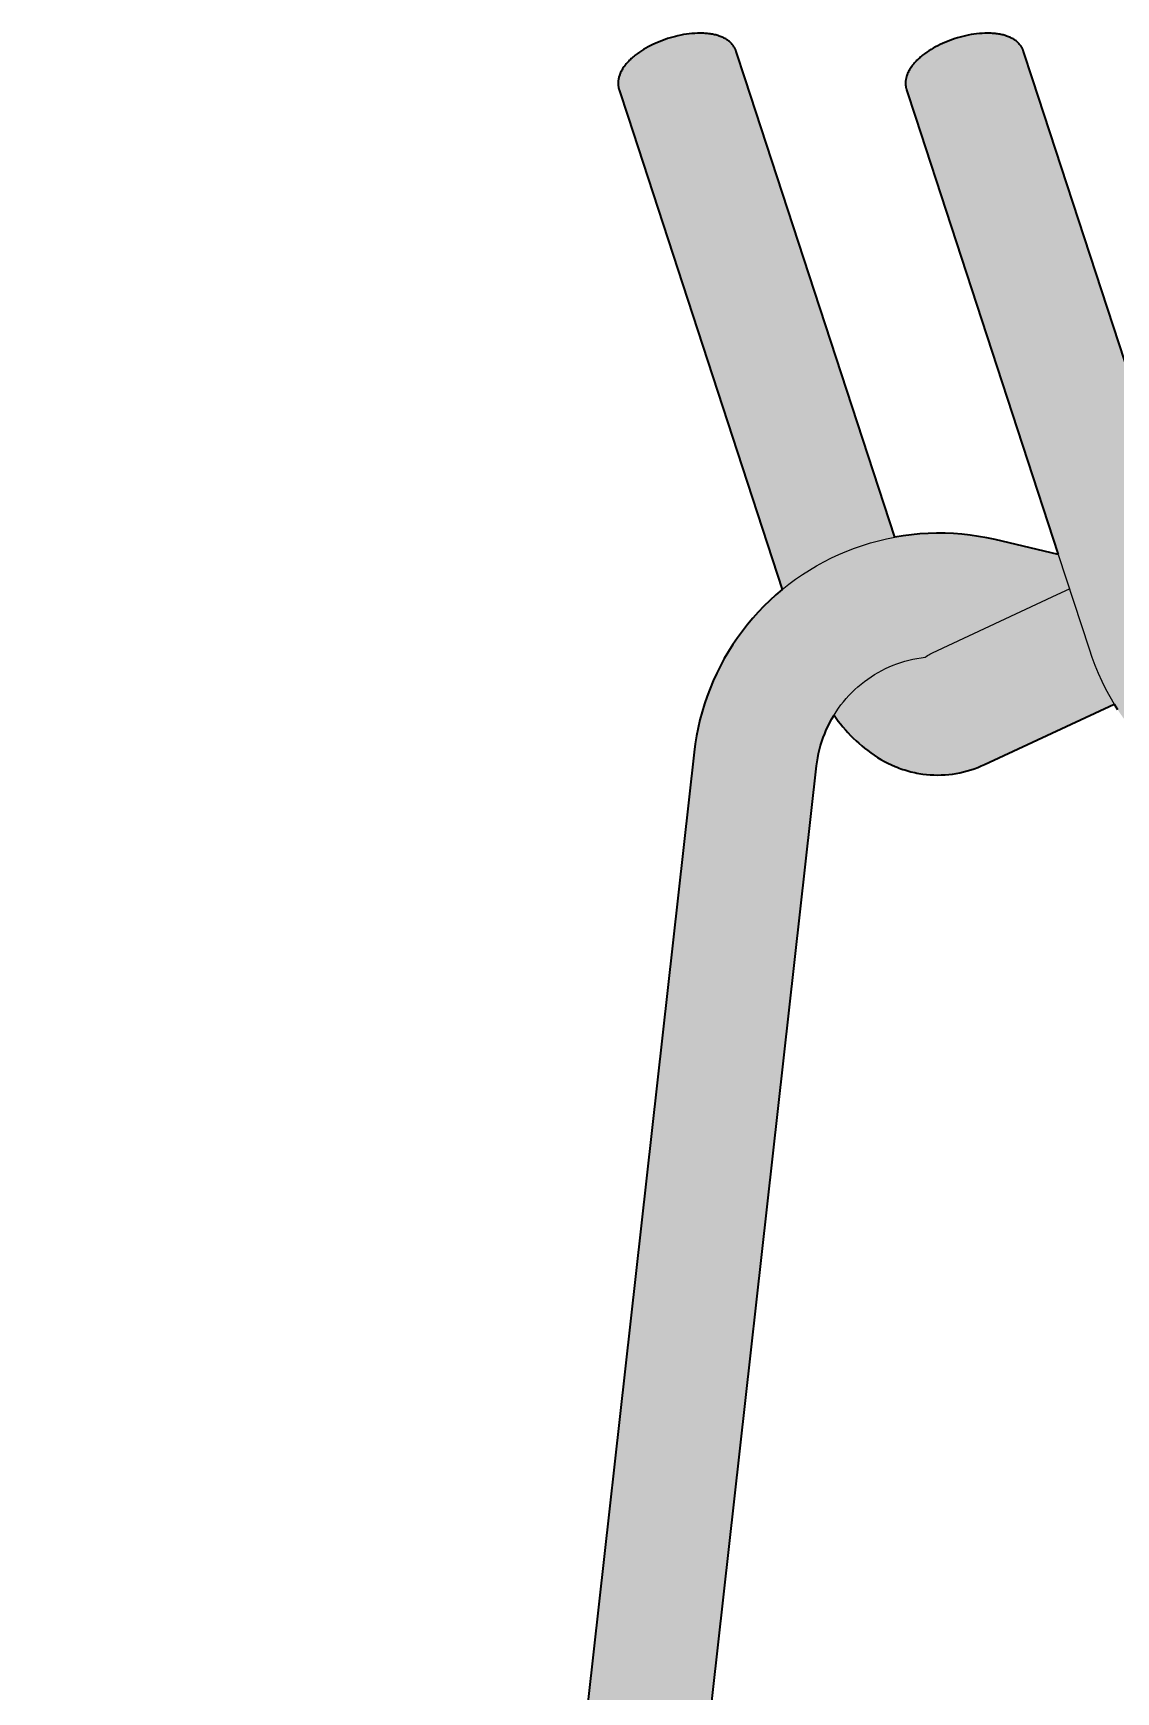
# Model space of a CAD drawing. Header units: millimetres. Extents: x 0 to 1655, y -942 to 1616.
# Drawn here: x 1075.6 to 1339.1, y 1211.6 to 1615.5 of the extents above; entities that cross this region are included whole.
import ezdxf

# ---------------------------------------------------------------- set-up
doc = ezdxf.new("R2010")
doc.units = ezdxf.units.MM
doc.layers.add('Blocks', color=7, linetype='Continuous')
doc.layers.add('Blocks$Fill', color=7, linetype='Continuous', true_color=0xffffff)
doc.layers.add('Blocks$Inner', color=7, linetype='Continuous', lineweight=25, true_color=0x007f00)
doc.layers.add('Blocks$Outline', color=7, linetype='Continuous', lineweight=35, true_color=0xff3f3f)

# ---------------------------------------------------------------- blocks, each defined once
blk = doc.blocks.new('Knit Coat Rack Front')
at = {"layer": 'Blocks$Fill'}
blk.add_hatch(color=256, dxfattribs=at).paths.add_polyline_path([(91.66, 2.02), (91.66, 1.95), (91.66, 1.88), (91.67, 1.81), (91.68, 1.74), (91.69, 1.67), (91.7, 1.61), (91.71, 1.54), (91.73, 1.47), (91.75, 1.41), (91.77, 1.34), (91.8, 1.28), (91.82, 1.21), (91.85, 1.15), (91.88, 1.09), (91.91, 1.03), (91.95, 0.97), (91.98, 0.91), (92.02, 0.86), (92.06, 0.8), (92.1, 0.75), (92.15, 0.69), (92.19, 0.64), (92.24, 0.59), (92.29, 0.54), (92.34, 0.5), (92.39, 0.45), (92.45, 0.41), (92.5, 0.37), (92.56, 0.33), (92.62, 0.29), (92.68, 0.26), (92.74, 0.23), (92.8, 0.2), (92.86, 0.17), (92.92, 0.14), (92.99, 0.12), (93.05, 0.09), (93.12, 0.07), (93.18, 0.06), (93.25, 0.04), (93.32, 0.03), (93.39, 0.02), (93.45, 0.01), (93.52, 0), (93.59, 0), (93.66, 0), (119.82, 0), (119.89, 0), (119.96, 0), (120.03, 0.01), (120.1, 0.02), (120.17, 0.03), (120.24, 0.04), (120.3, 0.06), (120.37, 0.08), (120.44, 0.1), (120.5, 0.12), (120.57, 0.14), (120.63, 0.17), (120.7, 0.2), (120.76, 0.23), (120.82, 0.27), (120.88, 0.3), (120.94, 0.34), (120.99, 0.38), (121.05, 0.42), (121.1, 0.46), (121.16, 0.51), (121.21, 0.56), (121.26, 0.61), (121.3, 0.66), (121.35, 0.71), (121.39, 0.76), (121.44, 0.82), (121.48, 0.87), (121.51, 0.93), (121.55, 0.99), (121.58, 1.05), (121.62, 1.11), (121.65, 1.18), (121.67, 1.24), (121.7, 1.31), (121.72, 1.37), (121.74, 1.44), (121.76, 1.5), (121.78, 1.57), (121.79, 1.64), (121.8, 1.71), (121.81, 1.78), (122.73, 10), (282.38, 1437.11), (282.51, 1438.11), (282.67, 1439.11), (282.87, 1440.1), (283.1, 1441.09), (283.36, 1442.06), (283.66, 1443.03), (283.99, 1443.99), (284.35, 1444.93), (284.74, 1445.87), (285.16, 1446.78), (285.62, 1447.69), (286.1, 1448.58), (286.62, 1449.45), (287.14, 1448.72), (287.67, 1448.01), (288.22, 1447.31), (288.78, 1446.63), (289.39, 1445.92), (290.02, 1445.22), (290.65, 1444.54), (291.31, 1443.88), (291.98, 1443.23), (292.66, 1442.61), (293.36, 1442), (294.07, 1441.41), (294.83, 1440.82), (295.61, 1440.25), (296.4, 1439.7), (297.21, 1439.18), (298.04, 1438.68), (298.88, 1438.21), (299.74, 1437.77), (300.61, 1437.36), (301.52, 1436.96), (301.98, 1436.77), (302.45, 1436.59), (302.91, 1436.42), (303.39, 1436.26), (303.86, 1436.11), (304.34, 1435.96), (304.81, 1435.83), (305.3, 1435.7), (305.78, 1435.58), (306.27, 1435.47), (306.76, 1435.37), (307.25, 1435.28), (307.74, 1435.2), (308.24, 1435.12), (309.13, 1435.02), (310.03, 1434.94), (310.93, 1434.89), (311.83, 1434.88), (312.74, 1434.89), (313.65, 1434.94), (314.56, 1435.02), (315.47, 1435.13), (316.37, 1435.27), (317.26, 1435.44), (318.15, 1435.64), (319.03, 1435.87), (319.9, 1436.13), (320.77, 1436.42), (321.62, 1436.74), (322.46, 1437.09), (323.29, 1437.46), (354.8, 1452.17), (355.67, 1450.8), (356.57, 1449.47), (357.1, 1448.74), (357.64, 1448.02), (358.19, 1447.32), (358.76, 1446.63), (359.37, 1445.92), (359.99, 1445.22), (360.63, 1444.54), (361.28, 1443.88), (361.95, 1443.23), (362.63, 1442.61), (363.33, 1442), (364.04, 1441.41), (364.8, 1440.82), (365.58, 1440.25), (366.38, 1439.7), (367.19, 1439.18), (368.01, 1438.68), (368.85, 1438.21), (369.71, 1437.77), (370.58, 1437.36), (371.49, 1436.96), (371.96, 1436.77), (372.42, 1436.59), (372.89, 1436.42), (373.36, 1436.26), (373.83, 1436.11), (374.31, 1435.96), (374.79, 1435.83), (375.27, 1435.7), (375.75, 1435.58), (376.24, 1435.47), (376.73, 1435.37), (377.22, 1435.28), (377.72, 1435.2), (378.21, 1435.12), (379.11, 1435.02), (380.01, 1434.94), (380.91, 1434.89), (381.81, 1434.88), (382.59, 1434.89), (383.36, 1434.92), (384.14, 1434.98), (384.91, 1435.06), (385.68, 1435.16), (386.45, 1435.29), (466.18, 10), (466.63, 1.89), (466.63, 1.82), (466.64, 1.75), (466.65, 1.68), (466.66, 1.62), (466.68, 1.55), (466.69, 1.48), (466.71, 1.41), (466.73, 1.35), (466.76, 1.28), (466.78, 1.22), (466.81, 1.16), (466.84, 1.1), (466.87, 1.04), (466.91, 0.98), (466.94, 0.92), (466.98, 0.86), (467.02, 0.8), (467.07, 0.75), (467.11, 0.7), (467.15, 0.64), (467.2, 0.59), (467.25, 0.55), (467.3, 0.5), (467.35, 0.46), (467.41, 0.41), (467.46, 0.37), (467.52, 0.33), (467.58, 0.3), (467.64, 0.26), (467.7, 0.23), (467.76, 0.2), (467.82, 0.17), (467.89, 0.14), (467.95, 0.12), (468.02, 0.1), (468.08, 0.08), (468.15, 0.06), (468.22, 0.04), (468.28, 0.03), (468.35, 0.02), (468.42, 0.01), (468.49, 0), (468.56, 0), (468.63, 0), (488.19, 0), (494.67, 0), (494.74, 0), (494.8, 0), (494.87, 0.01), (494.94, 0.02), (495.01, 0.03), (495.08, 0.04), (495.15, 0.06), (495.21, 0.08), (495.28, 0.1), (495.34, 0.12), (495.41, 0.14), (495.47, 0.17), (495.54, 0.2), (495.6, 0.23), (495.66, 0.26), (495.72, 0.3), (495.78, 0.34), (495.83, 0.38), (495.89, 0.42), (495.94, 0.46), (496, 0.51), (496.05, 0.55), (496.1, 0.6), (496.14, 0.65), (496.19, 0.7), (496.23, 0.76), (496.27, 0.81), (496.32, 0.87), (496.35, 0.93), (496.39, 0.98), (496.42, 1.04), (496.46, 1.11), (496.49, 1.17), (496.51, 1.23), (496.54, 1.3), (496.56, 1.36), (496.58, 1.43), (496.6, 1.49), (496.62, 1.56), (496.63, 1.63), (496.64, 1.7), (496.65, 1.77), (496.66, 1.84), (496.66, 1.9), (496.67, 1.97), (496.67, 2.04), (496.66, 2.11), (496.22, 10), (416.26, 1439.62), (416.22, 1440.3), (432.73, 1436.45), (434.67, 1436.03), (436.62, 1435.67), (438.59, 1435.38), (440.56, 1435.16), (442.54, 1435), (444.53, 1434.9), (446.51, 1434.88), (448.5, 1434.91), (450.49, 1435.02), (452.46, 1435.19), (454.44, 1435.42), (456.4, 1435.72), (536.15, 10), (536.6, 1.89), (536.61, 1.82), (536.62, 1.75), (536.63, 1.68), (536.64, 1.62), (536.65, 1.55), (536.67, 1.48), (536.69, 1.41), (536.71, 1.35), (536.73, 1.28), (536.76, 1.22), (536.79, 1.16), (536.82, 1.1), (536.85, 1.04), (536.88, 0.98), (536.92, 0.92), (536.96, 0.86), (537, 0.8), (537.04, 0.75), (537.08, 0.7), (537.13, 0.64), (537.18, 0.59), (537.23, 0.55), (537.28, 0.5), (537.33, 0.46), (537.38, 0.41), (537.44, 0.37), (537.49, 0.33), (537.55, 0.3), (537.61, 0.26), (537.67, 0.23), (537.73, 0.2), (537.8, 0.17), (537.86, 0.14), (537.92, 0.12), (537.99, 0.1), (538.06, 0.08), (538.12, 0.06), (538.19, 0.04), (538.26, 0.03), (538.33, 0.02), (538.39, 0.01), (538.46, 0), (538.53, 0), (538.6, 0), (545.08, 0), (564.64, 0), (564.71, 0), (564.78, 0), (564.85, 0.01), (564.92, 0.02), (564.99, 0.03), (565.05, 0.04), (565.12, 0.06), (565.19, 0.08), (565.25, 0.1), (565.32, 0.12), (565.38, 0.14), (565.45, 0.17), (565.51, 0.2), (565.57, 0.23), (565.63, 0.26), (565.69, 0.3), (565.75, 0.34), (565.81, 0.38), (565.86, 0.42), (565.92, 0.46), (565.97, 0.51), (566.02, 0.55), (566.07, 0.6), (566.12, 0.65), (566.16, 0.7), (566.21, 0.76), (566.25, 0.81), (566.29, 0.87), (566.33, 0.93), (566.36, 0.98), (566.4, 1.04), (566.43, 1.11), (566.46, 1.17), (566.49, 1.23), (566.51, 1.3), (566.54, 1.36), (566.56, 1.43), (566.58, 1.49), (566.59, 1.56), (566.61, 1.63), (566.62, 1.7), (566.63, 1.77), (566.63, 1.84), (566.64, 1.9), (566.64, 1.97), (566.64, 2.04), (566.64, 2.11), (566.2, 10), (486.23, 1439.62), (486, 1442.81), (485.67, 1446), (485.24, 1449.18), (486.68, 1450.44), (488.08, 1451.75), (489.44, 1453.11), (490.75, 1454.5), (492.02, 1455.94), (493.24, 1457.42), (494.41, 1458.94), (495.53, 1460.49), (496.61, 1462.08), (581.11, 1591.52), (585.49, 1598.22), (585.52, 1598.27), (585.56, 1598.33), (585.59, 1598.39), (585.62, 1598.46), (585.65, 1598.52), (585.67, 1598.58), (585.7, 1598.64), (585.72, 1598.71), (585.74, 1598.77), (585.76, 1598.84), (585.77, 1598.91), (585.78, 1598.97), (585.79, 1599.04), (585.8, 1599.11), (585.81, 1599.18), (585.81, 1599.25), (585.81, 1599.31), (585.81, 1599.38), (585.81, 1599.45), (585.8, 1599.52), (585.79, 1599.59), (585.78, 1599.65), (585.77, 1599.72), (585.75, 1599.79), (585.74, 1599.85), (585.72, 1599.92), (585.69, 1599.98), (585.67, 1600.05), (585.64, 1600.11), (585.62, 1600.17), (585.59, 1600.23), (585.55, 1600.29), (585.52, 1600.35), (585.48, 1600.41), (585.44, 1600.47), (585.4, 1600.52), (585.36, 1600.58), (585.32, 1600.63), (585.27, 1600.68), (585.22, 1600.73), (585.17, 1600.77), (585.12, 1600.82), (585.07, 1600.86), (585.02, 1600.91), (584.96, 1600.95), (584.9, 1600.98), (563.13, 1615.2), (562.92, 1615.32), (562.86, 1615.35), (562.8, 1615.37), (562.73, 1615.4), (562.67, 1615.42), (562.6, 1615.44), (562.54, 1615.46), (562.47, 1615.48), (562.4, 1615.49), (562.33, 1615.5), (562.26, 1615.51), (562.2, 1615.52), (562.13, 1615.52), (562.06, 1615.52), (561.99, 1615.52), (561.92, 1615.52), (561.85, 1615.51), (561.78, 1615.51), (561.71, 1615.5), (561.65, 1615.48), (561.58, 1615.47), (561.51, 1615.45), (561.45, 1615.43), (561.38, 1615.41), (561.32, 1615.39), (561.25, 1615.36), (561.19, 1615.33), (561.13, 1615.3), (561.07, 1615.27), (561.01, 1615.23), (560.95, 1615.2), (560.89, 1615.16), (560.83, 1615.12), (560.78, 1615.08), (560.73, 1615.03), (560.68, 1614.99), (560.63, 1614.94), (560.58, 1614.89), (560.53, 1614.84), (560.49, 1614.78), (560.44, 1614.73), (560.4, 1614.67), (560.37, 1614.62), (555.99, 1607.92), (472.97, 1480.75), (472.35, 1481.53), (471.71, 1482.3), (471.06, 1483.04), (470.4, 1483.77), (469.71, 1484.48), (469.01, 1485.17), (468.3, 1485.83), (467.57, 1486.48), (467.08, 1486.9), (466.58, 1487.3), (466.07, 1487.7), (465.55, 1488.09), (465.03, 1488.47), (464.5, 1488.83), (463.96, 1489.19), (463.42, 1489.53), (462.85, 1489.87), (462.27, 1490.2), (461.69, 1490.52), (461.1, 1490.83), (460.5, 1491.12), (459.89, 1491.4), (459.28, 1491.66), (458.66, 1491.91), (458.13, 1492.11), (457.59, 1492.31), (457.05, 1492.49), (456.5, 1492.65), (455.96, 1492.81), (455.4, 1492.96), (454.85, 1493.09), (454.29, 1493.22), (453.62, 1493.35), (452.95, 1493.46), (452.28, 1493.55), (451.61, 1493.63), (450.93, 1493.69), (450.25, 1493.74), (449.57, 1493.77), (448.89, 1493.77), (447.98, 1493.76), (447.07, 1493.71), (446.16, 1493.63), (445.26, 1493.52), (444.36, 1493.38), (443.47, 1493.21), (442.58, 1493.01), (441.7, 1492.78), (440.82, 1492.52), (439.96, 1492.23), (439.11, 1491.91), (438.26, 1491.56), (437.43, 1491.19), (428.78, 1487.15), (405.93, 1476.48), (405.06, 1477.85), (404.16, 1479.18), (403.41, 1480.2), (402.65, 1481.18), (401.87, 1482.14), (401.07, 1483.07), (400.23, 1483.97), (399.38, 1484.84), (398.5, 1485.68), (397.6, 1486.48), (397.1, 1486.9), (396.6, 1487.3), (396.09, 1487.7), (395.58, 1488.09), (395.05, 1488.47), (394.52, 1488.83), (393.99, 1489.19), (393.44, 1489.53), (392.87, 1489.87), (392.3, 1490.2), (391.71, 1490.52), (391.12, 1490.83), (390.52, 1491.12), (389.92, 1491.4), (389.31, 1491.66), (388.69, 1491.91), (388.15, 1492.11), (387.62, 1492.31), (387.08, 1492.49), (386.53, 1492.65), (385.98, 1492.81), (385.43, 1492.96), (384.87, 1493.09), (384.32, 1493.22), (383.65, 1493.35), (382.98, 1493.46), (382.31, 1493.55), (381.63, 1493.63), (380.96, 1493.69), (380.28, 1493.74), (379.6, 1493.77), (378.92, 1493.77), (378.07, 1493.76), (377.23, 1493.72), (376.39, 1493.65), (375.55, 1493.56), (374.72, 1493.44), (373.89, 1493.29), (373.06, 1493.12), (372.24, 1492.92), (371.43, 1492.69), (334.97, 1604.37), (332.79, 1611.07), (332.75, 1611.18), (332.71, 1611.29), (332.67, 1611.4), (332.62, 1611.51), (332.57, 1611.62), (332.52, 1611.72), (332.47, 1611.83), (332.41, 1611.93), (332.36, 1612.03), (332.3, 1612.13), (332.23, 1612.23), (332.17, 1612.33), (332.1, 1612.43), (332.03, 1612.52), (331.96, 1612.62), (331.89, 1612.71), (331.81, 1612.8), (331.73, 1612.89), (331.65, 1612.98), (331.57, 1613.07), (331.48, 1613.15), (331.39, 1613.24), (331.31, 1613.32), (331.22, 1613.4), (331.12, 1613.48), (331.03, 1613.55), (330.93, 1613.63), (330.84, 1613.7), (330.74, 1613.77), (330.64, 1613.85), (330.54, 1613.91), (330.43, 1613.98), (330.23, 1614.11), (330.02, 1614.23), (329.8, 1614.34), (329.58, 1614.45), (329.35, 1614.55), (329.12, 1614.65), (328.89, 1614.74), (328.64, 1614.83), (328.31, 1614.94), (328.05, 1615.02), (327.79, 1615.09), (327.53, 1615.15), (327.26, 1615.21), (326.99, 1615.26), (326.71, 1615.31), (326.43, 1615.36), (326.13, 1615.4), (325.84, 1615.43), (325.53, 1615.46), (325.23, 1615.48), (324.92, 1615.5), (324.61, 1615.51), (323.97, 1615.52), (323.33, 1615.51), (322.68, 1615.48), (322.02, 1615.43), (321.35, 1615.36), (320.67, 1615.27), (319.99, 1615.17), (319.3, 1615.04), (318.62, 1614.89), (317.98, 1614.74), (317.35, 1614.57), (316.72, 1614.39), (316.09, 1614.2), (315.47, 1613.99), (314.85, 1613.77), (314.24, 1613.53), (313.63, 1613.28), (313.04, 1613.02), (312.45, 1612.75), (311.88, 1612.46), (311.32, 1612.17), (310.77, 1611.86), (310.24, 1611.54), (309.72, 1611.22), (309.22, 1610.88), (308.69, 1610.51), (308.19, 1610.13), (307.95, 1609.93), (307.71, 1609.73), (307.48, 1609.53), (307.26, 1609.33), (307.04, 1609.13), (306.82, 1608.92), (306.61, 1608.71), (306.41, 1608.5), (306.22, 1608.29), (306.03, 1608.07), (305.85, 1607.85), (305.68, 1607.63), (305.56, 1607.48), (305.45, 1607.32), (305.29, 1607.09), (305.15, 1606.86), (305.01, 1606.63), (304.88, 1606.4), (304.75, 1606.17), (304.64, 1605.93), (304.53, 1605.69), (304.48, 1605.57), (304.44, 1605.45), (304.36, 1605.25), (304.29, 1605.04), (304.23, 1604.83), (304.2, 1604.72), (304.18, 1604.62), (304.15, 1604.51), (304.13, 1604.4), (304.11, 1604.3), (304.09, 1604.19), (304.08, 1604.08), (304.06, 1603.97), (304.05, 1603.87), (304.04, 1603.76), (304.03, 1603.63), (304.03, 1603.5), (304.02, 1603.38), (304.02, 1603.25), (304.03, 1603.12), (304.03, 1603), (304.04, 1602.87), (304.06, 1602.75), (304.07, 1602.62), (304.09, 1602.5), (304.11, 1602.37), (304.14, 1602.25), (304.17, 1602.13), (304.2, 1602.01), (304.23, 1601.88), (304.27, 1601.76), (306.46, 1595.06), (341.2, 1488.62), (325.83, 1492.2), (323.83, 1492.64), (321.81, 1493), (319.79, 1493.29), (317.75, 1493.52), (315.71, 1493.67), (313.66, 1493.76), (311.61, 1493.77), (309.56, 1493.72), (307.52, 1493.59), (305.48, 1493.4), (303.44, 1493.13), (301.42, 1492.8), (265, 1604.37), (262.81, 1611.07), (262.78, 1611.18), (262.74, 1611.29), (262.69, 1611.4), (262.65, 1611.51), (262.6, 1611.62), (262.55, 1611.72), (262.5, 1611.83), (262.44, 1611.93), (262.38, 1612.03), (262.32, 1612.13), (262.26, 1612.23), (262.19, 1612.33), (262.13, 1612.43), (262.06, 1612.52), (261.99, 1612.62), (261.91, 1612.71), (261.83, 1612.8), (261.76, 1612.89), (261.67, 1612.98), (261.59, 1613.07), (261.51, 1613.15), (261.42, 1613.24), (261.33, 1613.32), (261.24, 1613.4), (261.15, 1613.48), (261.05, 1613.55), (260.96, 1613.63), (260.86, 1613.7), (260.76, 1613.77), (260.66, 1613.85), (260.56, 1613.91), (260.46, 1613.98), (260.25, 1614.11), (260.04, 1614.23), (259.83, 1614.34), (259.61, 1614.45), (259.38, 1614.55), (259.15, 1614.65), (258.91, 1614.74), (258.67, 1614.83), (258.33, 1614.94), (258.08, 1615.02), (257.82, 1615.09), (257.55, 1615.15), (257.28, 1615.21), (257.01, 1615.26), (256.73, 1615.31), (256.45, 1615.36), (256.16, 1615.4), (255.86, 1615.43), (255.56, 1615.46), (255.25, 1615.48), (254.95, 1615.5), (254.63, 1615.51), (254, 1615.52), (253.36, 1615.51), (252.7, 1615.48), (252.04, 1615.43), (251.37, 1615.36), (250.7, 1615.27), (250.02, 1615.17), (249.33, 1615.04), (248.64, 1614.89), (248.01, 1614.74), (247.37, 1614.57), (246.74, 1614.39), (246.12, 1614.2), (245.49, 1613.99), (244.87, 1613.77), (244.26, 1613.53), (243.66, 1613.28), (243.06, 1613.02), (242.48, 1612.75), (241.9, 1612.46), (241.34, 1612.17), (240.79, 1611.86), (240.26, 1611.54), (239.74, 1611.22), (239.25, 1610.88), (238.72, 1610.51), (238.22, 1610.13), (237.97, 1609.93), (237.74, 1609.73), (237.51, 1609.53), (237.28, 1609.33), (237.06, 1609.13), (236.85, 1608.92), (236.64, 1608.71), (236.44, 1608.5), (236.25, 1608.29), (236.06, 1608.07), (235.88, 1607.85), (235.71, 1607.63), (235.59, 1607.48), (235.48, 1607.32), (235.32, 1607.09), (235.17, 1606.86), (235.03, 1606.63), (234.9, 1606.4), (234.78, 1606.17), (234.66, 1605.93), (234.56, 1605.69), (234.51, 1605.57), (234.46, 1605.45), (234.39, 1605.25), (234.32, 1605.04), (234.26, 1604.83), (234.23, 1604.72), (234.2, 1604.62), (234.18, 1604.51), (234.16, 1604.4), (234.14, 1604.3), (234.12, 1604.19), (234.1, 1604.08), (234.09, 1603.97), (234.08, 1603.87), (234.07, 1603.76), (234.06, 1603.63), (234.05, 1603.5), (234.05, 1603.38), (234.05, 1603.25), (234.05, 1603.12), (234.06, 1603), (234.07, 1602.87), (234.08, 1602.75), (234.1, 1602.62), (234.12, 1602.5), (234.14, 1602.37), (234.16, 1602.25), (234.19, 1602.13), (234.22, 1602), (234.26, 1601.88), (234.29, 1601.76), (236.48, 1595.06), (274.02, 1480.06), (272.49, 1478.76), (271.01, 1477.41), (269.57, 1476), (268.18, 1474.55), (266.84, 1473.06), (265.55, 1471.52), (264.32, 1469.94), (263.13, 1468.31), (262.01, 1466.65), (260.93, 1464.96), (259.92, 1463.22), (258.96, 1461.46), (258.07, 1459.66), (257.23, 1457.83), (256.46, 1455.98), (255.75, 1454.1), (255.1, 1452.2), (254.51, 1450.28), (253.99, 1448.34), (253.54, 1446.39), (253.15, 1444.42), (252.82, 1442.44), (252.57, 1440.44), (92.54, 10), (91.67, 2.22), (91.67, 2.15), (91.66, 2.09)], flags=0)
at = {"layer": 'Blocks$Inner'}
for points in [[(274.02, 1480.06), (236.48, 1595.06), (234.29, 1601.76), (234.26, 1601.88), (234.22, 1602), (234.19, 1602.13), (234.16, 1602.25), (234.14, 1602.37), (234.12, 1602.5), (234.1, 1602.62), (234.08, 1602.75), (234.07, 1602.87), (234.06, 1603), (234.05, 1603.12), (234.05, 1603.25), (234.05, 1603.38), (234.05, 1603.5), (234.06, 1603.63), (234.07, 1603.76), (234.08, 1603.87), (234.09, 1603.97), (234.1, 1604.08), (234.12, 1604.19), (234.14, 1604.3), (234.16, 1604.4), (234.18, 1604.51), (234.2, 1604.62), (234.23, 1604.72), (234.26, 1604.83), (234.32, 1605.04), (234.39, 1605.25), (234.46, 1605.45), (234.51, 1605.57), (234.56, 1605.69), (234.66, 1605.93), (234.78, 1606.17), (234.9, 1606.4), (235.03, 1606.63), (235.17, 1606.86), (235.32, 1607.09), (235.48, 1607.32), (235.59, 1607.48), (235.71, 1607.63), (235.88, 1607.85), (236.06, 1608.07), (236.25, 1608.29), (236.44, 1608.5), (236.64, 1608.71), (236.85, 1608.92), (237.06, 1609.13), (237.28, 1609.33), (237.51, 1609.53), (237.74, 1609.73), (237.97, 1609.93), (238.22, 1610.13), (238.72, 1610.51), (239.25, 1610.88), (239.74, 1611.22), (240.26, 1611.54), (240.79, 1611.86), (241.34, 1612.17), (241.9, 1612.46), (242.48, 1612.75), (243.06, 1613.02), (243.66, 1613.28), (244.26, 1613.53), (244.87, 1613.77), (245.49, 1613.99), (246.12, 1614.2), (246.74, 1614.39), (247.37, 1614.57), (248.01, 1614.74), (248.64, 1614.89), (249.33, 1615.04), (250.02, 1615.17), (250.7, 1615.27), (251.37, 1615.36), (252.04, 1615.43), (252.7, 1615.48), (253.36, 1615.51), (254, 1615.52), (254.63, 1615.51), (254.95, 1615.5), (255.25, 1615.48), (255.56, 1615.46), (255.86, 1615.43), (256.16, 1615.4), (256.45, 1615.36), (256.73, 1615.31), (257.01, 1615.26), (257.28, 1615.21), (257.55, 1615.15), (257.82, 1615.09), (258.08, 1615.02), (258.33, 1614.94), (258.67, 1614.83), (258.91, 1614.74), (259.15, 1614.65), (259.38, 1614.55), (259.61, 1614.45), (259.83, 1614.34), (260.04, 1614.23), (260.25, 1614.11), (260.46, 1613.98), (260.56, 1613.91), (260.66, 1613.85), (260.76, 1613.77), (260.86, 1613.7), (260.96, 1613.63), (261.05, 1613.55), (261.15, 1613.48), (261.24, 1613.4), (261.33, 1613.32), (261.42, 1613.24), (261.51, 1613.15), (261.59, 1613.07), (261.67, 1612.98), (261.76, 1612.89), (261.83, 1612.8), (261.91, 1612.71), (261.99, 1612.62), (262.06, 1612.52), (262.13, 1612.43), (262.19, 1612.33), (262.26, 1612.23), (262.32, 1612.13), (262.38, 1612.03), (262.44, 1611.93), (262.5, 1611.83), (262.55, 1611.72), (262.6, 1611.62), (262.65, 1611.51), (262.69, 1611.4), (262.74, 1611.29), (262.78, 1611.18), (262.81, 1611.07), (265, 1604.37), (301.42, 1492.8), (303.44, 1493.13), (305.48, 1493.4), (307.52, 1493.59), (309.56, 1493.72), (311.61, 1493.77), (313.66, 1493.76), (315.71, 1493.67), (317.75, 1493.52), (319.79, 1493.29), (321.81, 1493), (323.83, 1492.64), (325.83, 1492.2), (341.2, 1488.62), (348.71, 1465.62), (349.38, 1463.62), (350.13, 1461.64), (350.93, 1459.68), (351.8, 1457.76), (352.74, 1455.86), (353.74, 1454), (354.8, 1452.17), (355.67, 1450.8)], [(341.2, 1488.62), (306.46, 1595.06), (304.27, 1601.76), (304.23, 1601.88), (304.2, 1602.01), (304.17, 1602.13), (304.14, 1602.25), (304.11, 1602.37), (304.09, 1602.5), (304.07, 1602.62), (304.06, 1602.75), (304.04, 1602.87), (304.03, 1603), (304.03, 1603.12), (304.02, 1603.25), (304.02, 1603.38), (304.03, 1603.5), (304.03, 1603.63), (304.04, 1603.76), (304.05, 1603.87), (304.06, 1603.97), (304.08, 1604.08), (304.09, 1604.19), (304.11, 1604.3), (304.13, 1604.4), (304.15, 1604.51), (304.18, 1604.62), (304.2, 1604.72), (304.23, 1604.83), (304.29, 1605.04), (304.36, 1605.25), (304.44, 1605.45), (304.48, 1605.57), (304.53, 1605.69), (304.64, 1605.93), (304.75, 1606.17), (304.88, 1606.4), (305.01, 1606.63), (305.15, 1606.86), (305.29, 1607.09), (305.45, 1607.32), (305.56, 1607.48), (305.68, 1607.63), (305.85, 1607.85), (306.03, 1608.07), (306.22, 1608.29), (306.41, 1608.5), (306.61, 1608.71), (306.82, 1608.92), (307.04, 1609.13), (307.26, 1609.33), (307.48, 1609.53), (307.71, 1609.73), (307.95, 1609.93), (308.19, 1610.13), (308.69, 1610.51), (309.22, 1610.88), (309.72, 1611.22), (310.24, 1611.54), (310.77, 1611.86), (311.32, 1612.17), (311.88, 1612.46), (312.45, 1612.75), (313.04, 1613.02), (313.63, 1613.28), (314.24, 1613.53), (314.85, 1613.77), (315.47, 1613.99), (316.09, 1614.2), (316.72, 1614.39), (317.35, 1614.57), (317.98, 1614.74), (318.62, 1614.89), (319.3, 1615.04), (319.99, 1615.17), (320.67, 1615.27), (321.35, 1615.36), (322.02, 1615.43), (322.68, 1615.48), (323.33, 1615.51), (323.97, 1615.52), (324.61, 1615.51), (324.92, 1615.5), (325.23, 1615.48), (325.53, 1615.46), (325.84, 1615.43), (326.13, 1615.4), (326.43, 1615.36), (326.71, 1615.31), (326.99, 1615.26), (327.26, 1615.21), (327.53, 1615.15), (327.79, 1615.09), (328.05, 1615.02), (328.31, 1614.94), (328.64, 1614.83), (328.89, 1614.74), (329.12, 1614.65), (329.35, 1614.55), (329.58, 1614.45), (329.8, 1614.34), (330.02, 1614.23), (330.23, 1614.11), (330.43, 1613.98), (330.54, 1613.91), (330.64, 1613.85), (330.74, 1613.77), (330.84, 1613.7), (330.93, 1613.63), (331.03, 1613.55), (331.12, 1613.48), (331.22, 1613.4), (331.31, 1613.32), (331.39, 1613.24), (331.48, 1613.15), (331.57, 1613.07), (331.65, 1612.98), (331.73, 1612.89), (331.81, 1612.8), (331.89, 1612.71), (331.96, 1612.62), (332.03, 1612.52), (332.1, 1612.43), (332.17, 1612.33), (332.23, 1612.23), (332.3, 1612.13), (332.36, 1612.03), (332.41, 1611.93), (332.47, 1611.83), (332.52, 1611.72), (332.57, 1611.62), (332.62, 1611.51), (332.67, 1611.4), (332.71, 1611.29), (332.75, 1611.18), (332.79, 1611.07), (334.97, 1604.37), (371.43, 1492.69)], [(286.62, 1449.45), (286.1, 1448.58), (285.62, 1447.69), (285.16, 1446.78), (284.74, 1445.87), (284.35, 1444.93), (283.99, 1443.99), (283.66, 1443.03), (283.36, 1442.06), (283.1, 1441.09), (282.87, 1440.1), (282.67, 1439.11), (282.51, 1438.11), (282.38, 1437.11), (122.73, 10)], [(92.54, 10), (252.57, 1440.44), (252.82, 1442.44), (253.15, 1444.42), (253.54, 1446.39), (253.99, 1448.34), (254.51, 1450.28), (255.1, 1452.2), (255.75, 1454.1), (256.46, 1455.98), (257.23, 1457.83), (258.07, 1459.66), (258.96, 1461.46), (259.92, 1463.22), (260.93, 1464.96), (262.01, 1466.65), (263.13, 1468.31), (264.32, 1469.94), (265.55, 1471.52), (266.84, 1473.06), (268.18, 1474.55), (269.57, 1476), (271.01, 1477.41), (272.49, 1478.76), (274.02, 1480.06), (275.61, 1481.33), (277.25, 1482.55), (278.92, 1483.7), (280.64, 1484.8), (282.39, 1485.85), (284.17, 1486.83), (285.99, 1487.75), (287.83, 1488.61), (289.71, 1489.4), (291.61, 1490.13), (293.53, 1490.8), (295.48, 1491.4), (297.44, 1491.93), (299.42, 1492.4), (301.42, 1492.8)], [(354.8, 1452.17), (323.29, 1437.46), (322.46, 1437.09), (321.62, 1436.74), (320.77, 1436.42), (319.9, 1436.13), (319.03, 1435.87), (318.15, 1435.64), (317.26, 1435.44), (316.37, 1435.27), (315.47, 1435.13), (314.56, 1435.02), (313.65, 1434.94), (312.74, 1434.89), (311.83, 1434.88), (310.93, 1434.89), (310.03, 1434.94), (309.13, 1435.02), (308.24, 1435.12), (307.74, 1435.2), (307.25, 1435.28), (306.76, 1435.37), (306.27, 1435.47), (305.78, 1435.58), (305.3, 1435.7), (304.81, 1435.83), (304.34, 1435.96), (303.86, 1436.11), (303.39, 1436.26), (302.91, 1436.42), (302.45, 1436.59), (301.98, 1436.77), (301.52, 1436.96), (300.61, 1437.36), (299.74, 1437.77), (298.88, 1438.21), (298.04, 1438.68), (297.21, 1439.18), (296.4, 1439.7), (295.61, 1440.25), (294.83, 1440.82), (294.07, 1441.41), (293.36, 1442), (292.66, 1442.61), (291.98, 1443.23), (291.31, 1443.88), (290.65, 1444.54), (290.02, 1445.22), (289.39, 1445.92), (288.78, 1446.63), (288.22, 1447.31), (287.67, 1448.01), (287.14, 1448.72), (286.62, 1449.45), (287.16, 1450.3), (287.73, 1451.13), (288.32, 1451.94), (288.95, 1452.74), (289.6, 1453.51), (290.27, 1454.26), (290.98, 1454.98), (291.7, 1455.68), (292.45, 1456.36), (293.22, 1457.01), (294.01, 1457.63), (294.82, 1458.23), (295.66, 1458.8), (296.51, 1459.34), (297.38, 1459.86), (298.26, 1460.34), (299.16, 1460.79), (300.08, 1461.22), (301.01, 1461.61), (301.95, 1461.97), (302.9, 1462.3), (303.87, 1462.59), (304.84, 1462.86), (305.82, 1463.09), (306.81, 1463.29), (307.81, 1463.45), (308.81, 1463.58), (309.09, 1463.78), (309.38, 1463.97), (309.67, 1464.15), (309.97, 1464.32), (310.27, 1464.48), (310.6, 1464.65), (340.96, 1478.82), (343.95, 1480.21)]]:
    blk.add_lwpolyline(points, dxfattribs=at)
at = {"layer": 'Blocks$Outline'}
for points in [[(240.26, 1611.54), (239.74, 1611.22)], [(240.79, 1611.86), (240.26, 1611.54)], [(241.34, 1612.17), (240.79, 1611.86)], [(241.9, 1612.46), (241.34, 1612.17)], [(242.48, 1612.75), (241.9, 1612.46)], [(243.06, 1613.02), (242.48, 1612.75)], [(243.66, 1613.28), (243.06, 1613.02)], [(244.26, 1613.53), (243.66, 1613.28)], [(244.87, 1613.77), (244.26, 1613.53)], [(245.49, 1613.99), (244.87, 1613.77)], [(246.12, 1614.2), (245.49, 1613.99)], [(246.74, 1614.39), (246.12, 1614.2)], [(247.37, 1614.57), (246.74, 1614.39)], [(248.01, 1614.74), (247.37, 1614.57)], [(248.64, 1614.89), (248.01, 1614.74)], [(249.33, 1615.04), (248.64, 1614.89)], [(250.02, 1615.17), (249.33, 1615.04)], [(250.7, 1615.27), (250.02, 1615.17)], [(251.37, 1615.36), (250.7, 1615.27)], [(252.04, 1615.43), (251.37, 1615.36)], [(252.7, 1615.48), (252.04, 1615.43)], [(253.36, 1615.51), (252.7, 1615.48)], [(254, 1615.52), (253.36, 1615.51)], [(254.63, 1615.51), (254, 1615.52)], [(254.95, 1615.5), (254.63, 1615.51)], [(255.25, 1615.48), (254.95, 1615.5)], [(255.56, 1615.46), (255.25, 1615.48)], [(255.86, 1615.43), (255.56, 1615.46)], [(256.16, 1615.4), (255.86, 1615.43)], [(256.45, 1615.36), (256.16, 1615.4)], [(256.73, 1615.31), (256.45, 1615.36)], [(257.01, 1615.26), (256.73, 1615.31)], [(257.28, 1615.21), (257.01, 1615.26)], [(257.55, 1615.15), (257.28, 1615.21)], [(257.82, 1615.09), (257.55, 1615.15)], [(258.08, 1615.02), (257.82, 1615.09)], [(258.33, 1614.94), (258.08, 1615.02)], [(258.67, 1614.83), (258.33, 1614.94)], [(258.91, 1614.74), (258.67, 1614.83)], [(259.15, 1614.65), (258.91, 1614.74)], [(259.38, 1614.55), (259.15, 1614.65)], [(259.61, 1614.45), (259.38, 1614.55)], [(259.83, 1614.34), (259.61, 1614.45)], [(260.04, 1614.23), (259.83, 1614.34)], [(260.25, 1614.11), (260.04, 1614.23)], [(260.46, 1613.98), (260.25, 1614.11)], [(260.56, 1613.91), (260.46, 1613.98)], [(260.66, 1613.85), (260.56, 1613.91)], [(260.76, 1613.77), (260.66, 1613.85)], [(260.86, 1613.7), (260.76, 1613.77)], [(260.96, 1613.63), (260.86, 1613.7)], [(261.05, 1613.55), (260.96, 1613.63)], [(261.15, 1613.48), (261.05, 1613.55)], [(261.24, 1613.4), (261.15, 1613.48)], [(261.33, 1613.32), (261.24, 1613.4)], [(261.42, 1613.24), (261.33, 1613.32)], [(261.51, 1613.15), (261.42, 1613.24)], [(261.59, 1613.07), (261.51, 1613.15)], [(261.67, 1612.98), (261.59, 1613.07)], [(261.76, 1612.89), (261.67, 1612.98)], [(261.83, 1612.8), (261.76, 1612.89)], [(261.91, 1612.71), (261.83, 1612.8)], [(261.99, 1612.62), (261.91, 1612.71)], [(262.06, 1612.52), (261.99, 1612.62)], [(262.13, 1612.43), (262.06, 1612.52)], [(262.19, 1612.33), (262.13, 1612.43)], [(262.26, 1612.23), (262.19, 1612.33)], [(262.32, 1612.13), (262.26, 1612.23)], [(262.38, 1612.03), (262.32, 1612.13)], [(262.44, 1611.93), (262.38, 1612.03)], [(262.5, 1611.83), (262.44, 1611.93)], [(262.55, 1611.72), (262.5, 1611.83)], [(262.6, 1611.62), (262.55, 1611.72)], [(262.65, 1611.51), (262.6, 1611.62)], [(262.69, 1611.4), (262.65, 1611.51)], [(310.24, 1611.54), (309.72, 1611.22)], [(310.77, 1611.86), (310.24, 1611.54)], [(311.32, 1612.17), (310.77, 1611.86)], [(311.88, 1612.46), (311.32, 1612.17)], [(312.45, 1612.75), (311.88, 1612.46)], [(313.04, 1613.02), (312.45, 1612.75)], [(313.63, 1613.28), (313.04, 1613.02)], [(314.24, 1613.53), (313.63, 1613.28)], [(314.85, 1613.77), (314.24, 1613.53)], [(315.47, 1613.99), (314.85, 1613.77)], [(316.09, 1614.2), (315.47, 1613.99)], [(316.72, 1614.39), (316.09, 1614.2)], [(317.35, 1614.57), (316.72, 1614.39)], [(317.98, 1614.74), (317.35, 1614.57)], [(318.62, 1614.89), (317.98, 1614.74)], [(319.3, 1615.04), (318.62, 1614.89)], [(319.99, 1615.17), (319.3, 1615.04)], [(320.67, 1615.27), (319.99, 1615.17)], [(321.35, 1615.36), (320.67, 1615.27)], [(322.02, 1615.43), (321.35, 1615.36)], [(322.68, 1615.48), (322.02, 1615.43)], [(323.33, 1615.51), (322.68, 1615.48)], [(323.97, 1615.52), (323.33, 1615.51)], [(324.61, 1615.51), (323.97, 1615.52)], [(324.92, 1615.5), (324.61, 1615.51)], [(325.23, 1615.48), (324.92, 1615.5)], [(325.53, 1615.46), (325.23, 1615.48)], [(325.84, 1615.43), (325.53, 1615.46)], [(326.13, 1615.4), (325.84, 1615.43)], [(326.43, 1615.36), (326.13, 1615.4)], [(326.71, 1615.31), (326.43, 1615.36)], [(326.99, 1615.26), (326.71, 1615.31)], [(327.26, 1615.21), (326.99, 1615.26)], [(327.53, 1615.15), (327.26, 1615.21)], [(327.79, 1615.09), (327.53, 1615.15)], [(328.05, 1615.02), (327.79, 1615.09)], [(328.31, 1614.94), (328.05, 1615.02)], [(328.64, 1614.83), (328.31, 1614.94)], [(328.89, 1614.74), (328.64, 1614.83)], [(329.12, 1614.65), (328.89, 1614.74)], [(329.35, 1614.55), (329.12, 1614.65)], [(329.58, 1614.45), (329.35, 1614.55)], [(329.8, 1614.34), (329.58, 1614.45)], [(330.02, 1614.23), (329.8, 1614.34)], [(330.23, 1614.11), (330.02, 1614.23)], [(330.43, 1613.98), (330.23, 1614.11)], [(330.54, 1613.91), (330.43, 1613.98)], [(330.64, 1613.85), (330.54, 1613.91)], [(330.74, 1613.77), (330.64, 1613.85)], [(330.84, 1613.7), (330.74, 1613.77)], [(330.93, 1613.63), (330.84, 1613.7)], [(331.03, 1613.55), (330.93, 1613.63)], [(331.12, 1613.48), (331.03, 1613.55)], [(331.22, 1613.4), (331.12, 1613.48)], [(331.31, 1613.32), (331.22, 1613.4)], [(331.39, 1613.24), (331.31, 1613.32)], [(331.48, 1613.15), (331.39, 1613.24)], [(331.57, 1613.07), (331.48, 1613.15)], [(331.65, 1612.98), (331.57, 1613.07)], [(331.73, 1612.89), (331.65, 1612.98)], [(331.81, 1612.8), (331.73, 1612.89)], [(331.89, 1612.71), (331.81, 1612.8)], [(331.96, 1612.62), (331.89, 1612.71)], [(332.03, 1612.52), (331.96, 1612.62)], [(332.1, 1612.43), (332.03, 1612.52)], [(332.17, 1612.33), (332.1, 1612.43)], [(332.23, 1612.23), (332.17, 1612.33)], [(332.3, 1612.13), (332.23, 1612.23)], [(332.36, 1612.03), (332.3, 1612.13)], [(332.41, 1611.93), (332.36, 1612.03)], [(332.47, 1611.83), (332.41, 1611.93)], [(332.52, 1611.72), (332.47, 1611.83)], [(332.57, 1611.62), (332.52, 1611.72)], [(332.62, 1611.51), (332.57, 1611.62)], [(332.67, 1611.4), (332.62, 1611.51)], [(235.59, 1607.48), (235.48, 1607.32)], [(235.71, 1607.63), (235.59, 1607.48)], [(235.88, 1607.85), (235.71, 1607.63)], [(236.06, 1608.07), (235.88, 1607.85)], [(236.25, 1608.29), (236.06, 1608.07)], [(236.44, 1608.5), (236.25, 1608.29)], [(236.64, 1608.71), (236.44, 1608.5)], [(236.85, 1608.92), (236.64, 1608.71)], [(237.06, 1609.13), (236.85, 1608.92)], [(237.28, 1609.33), (237.06, 1609.13)], [(237.51, 1609.53), (237.28, 1609.33)], [(237.74, 1609.73), (237.51, 1609.53)], [(237.97, 1609.93), (237.74, 1609.73)], [(238.22, 1610.13), (237.97, 1609.93)], [(238.72, 1610.51), (238.22, 1610.13)], [(239.25, 1610.88), (238.72, 1610.51)], [(239.74, 1611.22), (239.25, 1610.88)], [(262.74, 1611.29), (262.69, 1611.4)], [(262.78, 1611.18), (262.74, 1611.29)], [(262.81, 1611.07), (262.78, 1611.18)], [(265, 1604.37), (262.81, 1611.07)], [(305.56, 1607.48), (305.45, 1607.32)], [(305.68, 1607.63), (305.56, 1607.48)], [(305.85, 1607.85), (305.68, 1607.63)], [(306.03, 1608.07), (305.85, 1607.85)], [(306.22, 1608.29), (306.03, 1608.07)], [(306.41, 1608.5), (306.22, 1608.29)], [(306.61, 1608.71), (306.41, 1608.5)], [(306.82, 1608.92), (306.61, 1608.71)], [(307.04, 1609.13), (306.82, 1608.92)], [(307.26, 1609.33), (307.04, 1609.13)], [(307.48, 1609.53), (307.26, 1609.33)], [(307.71, 1609.73), (307.48, 1609.53)], [(307.95, 1609.93), (307.71, 1609.73)], [(308.19, 1610.13), (307.95, 1609.93)], [(308.69, 1610.51), (308.19, 1610.13)], [(309.22, 1610.88), (308.69, 1610.51)], [(309.72, 1611.22), (309.22, 1610.88)], [(332.71, 1611.29), (332.67, 1611.4)], [(332.75, 1611.18), (332.71, 1611.29)], [(332.79, 1611.07), (332.75, 1611.18)], [(334.97, 1604.37), (332.79, 1611.07)], [(234.06, 1603.63), (234.05, 1603.5)], [(234.05, 1603.5), (234.05, 1603.38)], [(234.07, 1603.76), (234.06, 1603.63)], [(234.08, 1603.87), (234.07, 1603.76)], [(234.09, 1603.97), (234.08, 1603.87)], [(234.1, 1604.08), (234.09, 1603.97)], [(234.12, 1604.19), (234.1, 1604.08)], [(234.14, 1604.3), (234.12, 1604.19)], [(234.16, 1604.4), (234.14, 1604.3)], [(234.18, 1604.51), (234.16, 1604.4)], [(234.2, 1604.62), (234.18, 1604.51)], [(234.23, 1604.72), (234.2, 1604.62)], [(234.26, 1604.83), (234.23, 1604.72)], [(234.32, 1605.04), (234.26, 1604.83)], [(234.39, 1605.25), (234.32, 1605.04)], [(234.46, 1605.45), (234.39, 1605.25)], [(234.51, 1605.57), (234.46, 1605.45)], [(234.56, 1605.69), (234.51, 1605.57)], [(234.66, 1605.93), (234.56, 1605.69)], [(234.78, 1606.17), (234.66, 1605.93)], [(234.9, 1606.4), (234.78, 1606.17)], [(235.03, 1606.63), (234.9, 1606.4)], [(235.17, 1606.86), (235.03, 1606.63)], [(235.32, 1607.09), (235.17, 1606.86)], [(235.48, 1607.32), (235.32, 1607.09)], [(301.42, 1492.8), (265, 1604.37)], [(304.03, 1603.5), (304.02, 1603.38)], [(304.04, 1603.76), (304.03, 1603.63)], [(304.03, 1603.63), (304.03, 1603.5)], [(304.05, 1603.87), (304.04, 1603.76)], [(304.06, 1603.97), (304.05, 1603.87)], [(304.08, 1604.08), (304.06, 1603.97)], [(304.09, 1604.19), (304.08, 1604.08)], [(304.11, 1604.3), (304.09, 1604.19)], [(304.13, 1604.4), (304.11, 1604.3)], [(304.15, 1604.51), (304.13, 1604.4)], [(304.18, 1604.62), (304.15, 1604.51)], [(304.2, 1604.72), (304.18, 1604.62)], [(304.23, 1604.83), (304.2, 1604.72)], [(304.29, 1605.04), (304.23, 1604.83)], [(304.36, 1605.25), (304.29, 1605.04)], [(304.44, 1605.45), (304.36, 1605.25)], [(304.48, 1605.57), (304.44, 1605.45)], [(304.53, 1605.69), (304.48, 1605.57)], [(304.64, 1605.93), (304.53, 1605.69)], [(304.75, 1606.17), (304.64, 1605.93)], [(304.88, 1606.4), (304.75, 1606.17)], [(305.01, 1606.63), (304.88, 1606.4)], [(305.15, 1606.86), (305.01, 1606.63)], [(305.29, 1607.09), (305.15, 1606.86)], [(305.45, 1607.32), (305.29, 1607.09)], [(371.43, 1492.69), (334.97, 1604.37)], [(234.05, 1603.38), (234.05, 1603.25)], [(234.05, 1603.25), (234.05, 1603.12)], [(234.05, 1603.12), (234.06, 1603)], [(234.06, 1603), (234.07, 1602.87)], [(234.07, 1602.87), (234.08, 1602.75)], [(234.08, 1602.75), (234.1, 1602.62)], [(234.1, 1602.62), (234.12, 1602.5)], [(234.12, 1602.5), (234.14, 1602.37)], [(234.14, 1602.37), (234.16, 1602.25)], [(234.16, 1602.25), (234.19, 1602.13)], [(234.19, 1602.13), (234.22, 1602)], [(234.22, 1602), (234.26, 1601.88)], [(234.26, 1601.88), (234.29, 1601.76)], [(234.29, 1601.76), (236.48, 1595.06)], [(304.02, 1603.38), (304.02, 1603.25)], [(304.02, 1603.25), (304.03, 1603.12)], [(304.03, 1603.12), (304.03, 1603)], [(304.03, 1603), (304.04, 1602.87)], [(304.04, 1602.87), (304.06, 1602.75)], [(304.06, 1602.75), (304.07, 1602.62)], [(304.07, 1602.62), (304.09, 1602.5)], [(304.09, 1602.5), (304.11, 1602.37)], [(304.11, 1602.37), (304.14, 1602.25)], [(304.14, 1602.25), (304.17, 1602.13)], [(304.17, 1602.13), (304.2, 1602.01)], [(304.2, 1602.01), (304.23, 1601.88)], [(304.23, 1601.88), (304.27, 1601.76)], [(304.27, 1601.76), (306.46, 1595.06)], [(236.48, 1595.06), (274.02, 1480.06)], [(306.46, 1595.06), (341.2, 1488.62)], [(303.44, 1493.13), (301.42, 1492.8)], [(305.48, 1493.4), (303.44, 1493.13)], [(307.52, 1493.59), (305.48, 1493.4)], [(309.56, 1493.72), (307.52, 1493.59)], [(311.61, 1493.77), (309.56, 1493.72)], [(313.66, 1493.76), (311.61, 1493.77)], [(315.71, 1493.67), (313.66, 1493.76)], [(317.75, 1493.52), (315.71, 1493.67)], [(319.79, 1493.29), (317.75, 1493.52)], [(321.81, 1493), (319.79, 1493.29)], [(323.83, 1492.64), (321.81, 1493)], [(325.83, 1492.2), (323.83, 1492.64)], [(341.2, 1488.62), (325.83, 1492.2)], [(272.49, 1478.76), (271.01, 1477.41)], [(274.02, 1480.06), (272.49, 1478.76)], [(268.18, 1474.55), (266.84, 1473.06)], [(269.57, 1476), (268.18, 1474.55)], [(271.01, 1477.41), (269.57, 1476)], [(265.55, 1471.52), (264.32, 1469.94)], [(266.84, 1473.06), (265.55, 1471.52)], [(262.01, 1466.65), (260.93, 1464.96)], [(263.13, 1468.31), (262.01, 1466.65)], [(264.32, 1469.94), (263.13, 1468.31)], [(259.92, 1463.22), (258.96, 1461.46)], [(260.93, 1464.96), (259.92, 1463.22)], [(258.07, 1459.66), (257.23, 1457.83)], [(258.96, 1461.46), (258.07, 1459.66)], [(255.75, 1454.1), (255.1, 1452.2)], [(256.46, 1455.98), (255.75, 1454.1)], [(257.23, 1457.83), (256.46, 1455.98)], [(254.51, 1450.28), (253.99, 1448.34)], [(255.1, 1452.2), (254.51, 1450.28)], [(323.29, 1437.46), (354.8, 1452.17)], [(354.8, 1452.17), (355.67, 1450.8)], [(253.54, 1446.39), (253.15, 1444.42)], [(253.99, 1448.34), (253.54, 1446.39)], [(284.74, 1445.87), (285.16, 1446.78)], [(285.16, 1446.78), (285.62, 1447.69)], [(285.62, 1447.69), (286.1, 1448.58)], [(286.1, 1448.58), (286.62, 1449.45)], [(286.62, 1449.45), (287.14, 1448.72)], [(287.14, 1448.72), (287.67, 1448.01)], [(287.67, 1448.01), (288.22, 1447.31)], [(288.22, 1447.31), (288.78, 1446.63)], [(288.78, 1446.63), (289.39, 1445.92)], [(289.39, 1445.92), (290.02, 1445.22)], [(252.82, 1442.44), (252.57, 1440.44)], [(253.15, 1444.42), (252.82, 1442.44)], [(283.1, 1441.09), (283.36, 1442.06)], [(283.36, 1442.06), (283.66, 1443.03)], [(283.66, 1443.03), (283.99, 1443.99)], [(283.99, 1443.99), (284.35, 1444.93)], [(284.35, 1444.93), (284.74, 1445.87)], [(290.02, 1445.22), (290.65, 1444.54)], [(290.65, 1444.54), (291.31, 1443.88)], [(291.31, 1443.88), (291.98, 1443.23)], [(291.98, 1443.23), (292.66, 1442.61)], [(292.66, 1442.61), (293.36, 1442)], [(293.36, 1442), (294.07, 1441.41)], [(252.57, 1440.44), (92.54, 10)], [(282.38, 1437.11), (282.51, 1438.11)], [(282.51, 1438.11), (282.67, 1439.11)], [(282.67, 1439.11), (282.87, 1440.1)], [(282.87, 1440.1), (283.1, 1441.09)], [(294.07, 1441.41), (294.83, 1440.82)], [(294.83, 1440.82), (295.61, 1440.25)], [(295.61, 1440.25), (296.4, 1439.7)], [(296.4, 1439.7), (297.21, 1439.18)], [(297.21, 1439.18), (298.04, 1438.68)], [(298.04, 1438.68), (298.88, 1438.21)], [(298.88, 1438.21), (299.74, 1437.77)], [(122.73, 10), (282.38, 1437.11)], [(299.74, 1437.77), (300.61, 1437.36)], [(300.61, 1437.36), (301.52, 1436.96)], [(301.52, 1436.96), (301.98, 1436.77)], [(301.98, 1436.77), (302.45, 1436.59)], [(302.45, 1436.59), (302.91, 1436.42)], [(302.91, 1436.42), (303.39, 1436.26)], [(303.39, 1436.26), (303.86, 1436.11)], [(303.86, 1436.11), (304.34, 1435.96)], [(304.34, 1435.96), (304.81, 1435.83)], [(304.81, 1435.83), (305.3, 1435.7)], [(305.3, 1435.7), (305.78, 1435.58)], [(305.78, 1435.58), (306.27, 1435.47)], [(306.27, 1435.47), (306.76, 1435.37)], [(306.76, 1435.37), (307.25, 1435.28)], [(307.25, 1435.28), (307.74, 1435.2)], [(307.74, 1435.2), (308.24, 1435.12)], [(308.24, 1435.12), (309.13, 1435.02)], [(309.13, 1435.02), (310.03, 1434.94)], [(310.03, 1434.94), (310.93, 1434.89)], [(310.93, 1434.89), (311.83, 1434.88)], [(311.83, 1434.88), (312.74, 1434.89)], [(312.74, 1434.89), (313.65, 1434.94)], [(313.65, 1434.94), (314.56, 1435.02)], [(314.56, 1435.02), (315.47, 1435.13)], [(315.47, 1435.13), (316.37, 1435.27)], [(316.37, 1435.27), (317.26, 1435.44)], [(317.26, 1435.44), (318.15, 1435.64)], [(318.15, 1435.64), (319.03, 1435.87)], [(319.03, 1435.87), (319.9, 1436.13)], [(319.9, 1436.13), (320.77, 1436.42)], [(320.77, 1436.42), (321.62, 1436.74)], [(321.62, 1436.74), (322.46, 1437.09)], [(322.46, 1437.09), (323.29, 1437.46)]]:
    blk.add_lwpolyline(points, dxfattribs=at)

msp = doc.modelspace()

# ---------------------------------------------------------------- block references
at = {"layer": 'Blocks'}
msp.add_blockref('Knit Coat Rack Front', (983.91, 0), dxfattribs=at)

doc.saveas('drawing.dxf')
